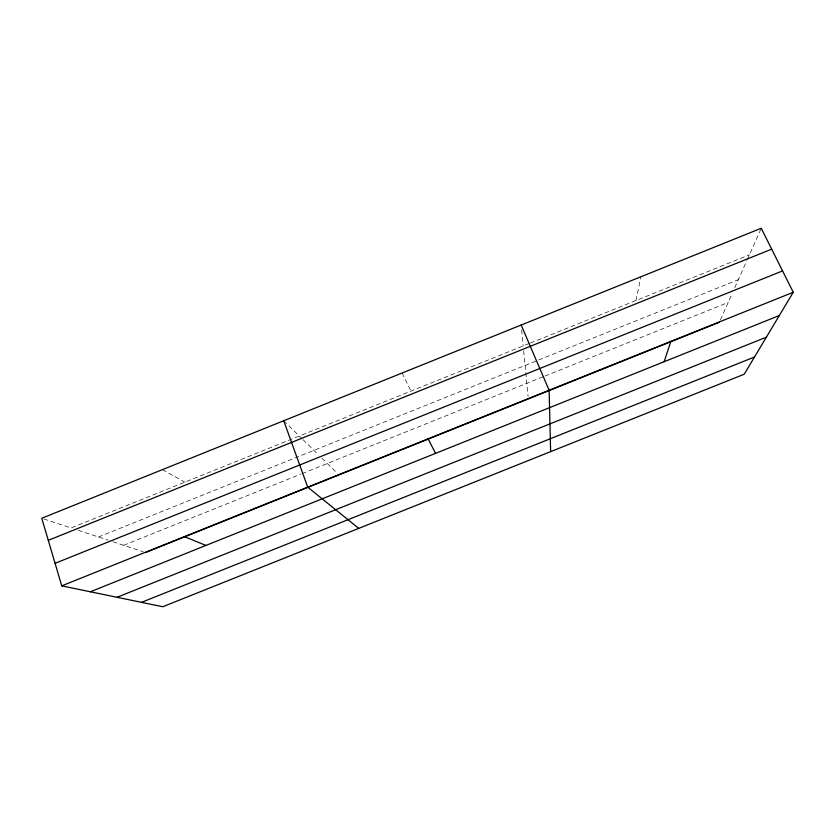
<?xml version="1.0" encoding="UTF-8"?>
<svg xmlns="http://www.w3.org/2000/svg" width="835" height="835" viewBox="0 0 835 835"><rect width="100%" height="100%" fill="white"/><g stroke="black" fill="none" stroke-linecap="round" stroke-linejoin="round"><path stroke-width="0.63" stroke-dasharray="4.17 3.13" d="M635.999 300.517L640.873 276.771M720.407 319.92L732.243 293.346M734.779 287.658L746.751 260.781M747.273 259.601L761.238 228.258M529.192 343.519L71.079 527.96L41.75 518.274M530.392 343.028L749.381 254.873M98.478 536.999L738.328 279.694M123.643 545.307L300.892 474.103M302.093 473.622L543.773 376.533M544.984 376.053L728.183 302.458M78.229 530.308L108.07 540.161M112.861 541.748L143.129 551.737M162.397 469.646L184.911 482.129M283.712 420.746L302.072 438.74M302.98 439.638L318.386 454.741M321.955 458.238L337.173 473.163M402.115 373.015L410.977 391.114M521.645 329.94L523.201 345.93M523.67 350.804L528.085 396.322"/><path stroke-width="1.25" d="M664.138 361.712L670.849 341.39M793.25 292.271L744.215 374.216L162.794 606.742L61.748 585.857L41.75 518.274L761.238 228.258L793.25 292.271L61.748 585.857M48.273 540.339L771.686 249.154M55.079 563.322L782.572 270.916M145.561 552.54L719.373 322.247M90.357 591.775L779.326 315.536M117.036 597.286L766.373 337.183M141.512 602.348L754.516 357.004M184.378 536.634L205.953 545.422M358.737 528.388L307.708 487.139L283.712 420.746M428.084 438.824L435.567 453.363M521.165 325.024L549.127 390.248L550.63 451.641"/></g></svg>
